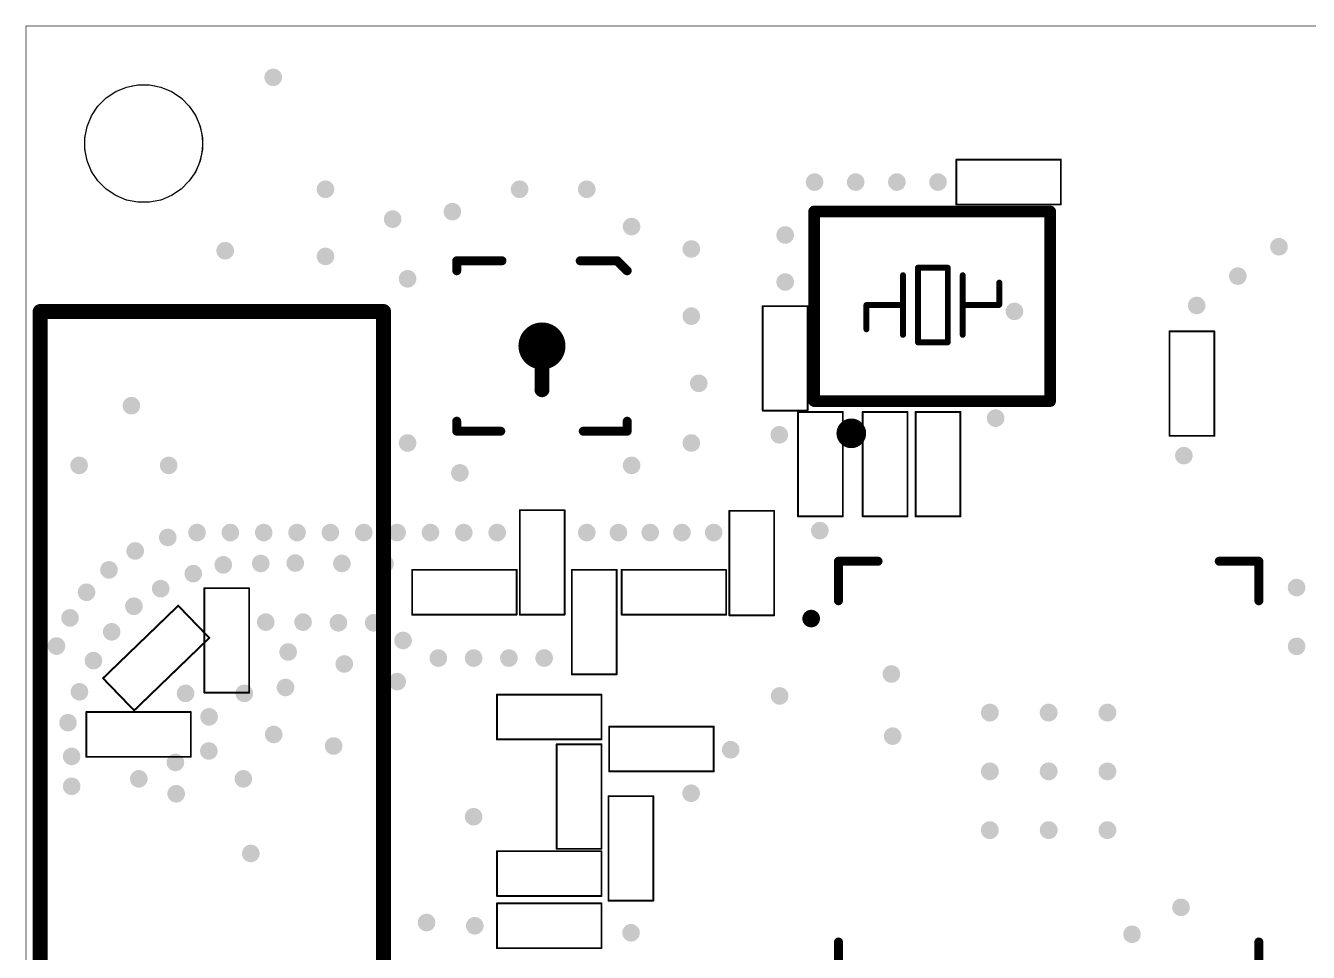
# Model space of a CAD drawing. Header units: millimetres. Extents: x -2 to 87, y -3.7 to 23.7.
# Drawn here: x -2.01 to 19.81, y 7.96 to 23.73 of the extents above; entities that cross this region are included whole.
import ezdxf

# ---------------------------------------------------------------- set-up
doc = ezdxf.new("R2010")
doc.units = ezdxf.units.MM
for name, color, linetype in [('KeepOutLayer', 6, 'Continuous'), ('MultiLayer', 9, 'Continuous'), ('TopOverlay', 2, 'Continuous'), ('ViaHoleLayer', 16, 'Continuous')]:
    doc.layers.add(name, color=color, linetype=linetype)

# ---------------------------------------------------------------- blocks, each defined once
blk = doc.blocks.new('RES_0402_7')
at = {"layer": 'TopOverlay', "const_width": 0.0323}
for points in [[(-0.889, 0.381), (-0.889, -0.381)], [(-0.889, 0.381), (0.889, 0.381)], [(0.889, 0.381), (0.889, -0.381)], [(-0.889, -0.381), (0.889, -0.381)]]:
    blk.add_lwpolyline(points, dxfattribs=at)
at = {"layer": 'TopOverlay', "const_width": 0.0161}
for points in [[(-0.897, 0.381, 1), (-0.881, 0.381, 1)], [(-0.897, 0.381, 1), (-0.881, 0.381, 1)], [(0.881, 0.381, 1), (0.897, 0.381, 1)], [(0.881, 0.381, 1), (0.897, 0.381, 1)], [(-0.897, -0.381, 1), (-0.881, -0.381, 1)], [(-0.897, -0.381, 1), (-0.881, -0.381, 1)], [(0.881, -0.381, 1), (0.897, -0.381, 1)], [(0.881, -0.381, 1), (0.897, -0.381, 1)]]:
    blk.add_lwpolyline(points, format="xyb", close=True, dxfattribs=at)
blk = doc.blocks.new('CAP_0402_8')
at = {"layer": 'TopOverlay', "const_width": 0.0323}
for points in [[(-0.889, -0.381), (-0.889, 0.381)], [(0.889, 0.381), (-0.889, 0.381)], [(0.889, -0.381), (0.889, 0.381)], [(0.889, -0.381), (-0.889, -0.381)]]:
    blk.add_lwpolyline(points, dxfattribs=at)
at = {"layer": 'TopOverlay', "const_width": 0.0161}
for points in [[(-0.897, 0.381, 1), (-0.881, 0.381, 1)], [(-0.897, 0.381, 1), (-0.881, 0.381, 1)], [(0.881, 0.381, 1), (0.897, 0.381, 1)], [(0.881, 0.381, 1), (0.897, 0.381, 1)], [(-0.897, -0.381, 1), (-0.881, -0.381, 1)], [(-0.897, -0.381, 1), (-0.881, -0.381, 1)], [(0.881, -0.381, 1), (0.897, -0.381, 1)], [(0.881, -0.381, 1), (0.897, -0.381, 1)]]:
    blk.add_lwpolyline(points, format="xyb", close=True, dxfattribs=at)
blk = doc.blocks.new('CAP_0402_9')
at = {"layer": 'TopOverlay', "const_width": 0.0323}
for points in [[(-0.889, -0.381), (-0.889, 0.381)], [(-0.889, 0.381), (0.889, 0.381)], [(0.889, -0.381), (0.889, 0.381)], [(-0.889, -0.381), (0.889, -0.381)]]:
    blk.add_lwpolyline(points, dxfattribs=at)
at = {"layer": 'TopOverlay', "const_width": 0.0161}
for points in [[(-0.897, 0.381, 1), (-0.881, 0.381, 1)], [(-0.897, 0.381, 1), (-0.881, 0.381, 1)], [(0.881, 0.381, 1), (0.897, 0.381, 1)], [(0.881, 0.381, 1), (0.897, 0.381, 1)], [(-0.897, -0.381, 1), (-0.881, -0.381, 1)], [(-0.897, -0.381, 1), (-0.881, -0.381, 1)], [(0.881, -0.381, 1), (0.897, -0.381, 1)], [(0.881, -0.381, 1), (0.897, -0.381, 1)]]:
    blk.add_lwpolyline(points, format="xyb", close=True, dxfattribs=at)
blk = doc.blocks.new('RES_0402_59')
at = {"layer": 'TopOverlay', "const_width": 0.0323}
for points in [[(-0.889, 0.381), (-0.889, -0.381)], [(-0.889, 0.381), (0.889, 0.381)], [(0.889, 0.381), (0.889, -0.381)], [(-0.889, -0.381), (0.889, -0.381)]]:
    blk.add_lwpolyline(points, dxfattribs=at)
at = {"layer": 'TopOverlay', "const_width": 0.0161}
for points in [[(-0.897, 0.381, 1), (-0.881, 0.381, 1)], [(-0.897, 0.381, 1), (-0.881, 0.381, 1)], [(0.881, 0.381, 1), (0.897, 0.381, 1)], [(0.881, 0.381, 1), (0.897, 0.381, 1)], [(-0.897, -0.381, 1), (-0.881, -0.381, 1)], [(-0.897, -0.381, 1), (-0.881, -0.381, 1)], [(0.881, -0.381, 1), (0.897, -0.381, 1)], [(0.881, -0.381, 1), (0.897, -0.381, 1)]]:
    blk.add_lwpolyline(points, format="xyb", close=True, dxfattribs=at)
blk = doc.blocks.new('QFN_56_7X7_61')
at = {"layer": 'ViaHoleLayer'}
h = blk.add_hatch(color=16, dxfattribs=at)
edge = h.paths.add_edge_path()
edge.add_arc((-1, 1), 0.152, 0, 360)
h = blk.add_hatch(color=16, dxfattribs=at)
edge = h.paths.add_edge_path()
edge.add_arc((0, 1), 0.152, 0, 360)
h = blk.add_hatch(color=16, dxfattribs=at)
edge = h.paths.add_edge_path()
edge.add_arc((1, 1), 0.152, 0, 360)
h = blk.add_hatch(color=16, dxfattribs=at)
edge = h.paths.add_edge_path()
edge.add_arc((-1, 0), 0.152, 0, 360)
h = blk.add_hatch(color=16, dxfattribs=at)
edge = h.paths.add_edge_path()
edge.add_arc((0, 0), 0.152, 0, 360)
h = blk.add_hatch(color=16, dxfattribs=at)
edge = h.paths.add_edge_path()
edge.add_arc((1, 0), 0.152, 0, 360)
h = blk.add_hatch(color=16, dxfattribs=at)
edge = h.paths.add_edge_path()
edge.add_arc((-1, -1), 0.152, 0, 360)
h = blk.add_hatch(color=16, dxfattribs=at)
edge = h.paths.add_edge_path()
edge.add_arc((0.001, -1), 0.152, 0, 360)
h = blk.add_hatch(color=16, dxfattribs=at)
edge = h.paths.add_edge_path()
edge.add_arc((1, -1), 0.152, 0, 360)
at = {"layer": 'TopOverlay', "const_width": 0.152}
for points in [[(-3.576, 3.576), (-2.903, 3.576)], [(-3.576, 2.903), (-3.576, 3.576)], [(2.903, 3.576), (3.576, 3.576)], [(3.576, 2.903), (3.576, 3.576)], [(-3.576, -3.576), (-3.576, -2.903)], [(3.576, -3.576), (3.576, -2.903)], [(-3.576, -3.576), (-2.903, -3.576)], [(2.903, -3.576), (3.576, -3.576)]]:
    blk.add_lwpolyline(points, dxfattribs=at)
at = {"layer": 'TopOverlay'}
for points, const_width in [([(-3.614, 3.576, 1), (-3.538, 3.576, 1)], 0.0762), ([(-3.614, 3.576, 1), (-3.538, 3.576, 1)], 0.0762), ([(-2.941, 3.576, 1), (-2.864, 3.576, 1)], 0.0762), ([(2.864, 3.576, 1), (2.941, 3.576, 1)], 0.0762), ([(3.538, 3.576, 1), (3.614, 3.576, 1)], 0.0762), ([(3.538, 3.576, 1), (3.614, 3.576, 1)], 0.0762), ([(-3.614, 2.903, 1), (-3.538, 2.903, 1)], 0.0762), ([(3.538, 2.903, 1), (3.614, 2.903, 1)], 0.0762), ([(-3.965, 2.6, 1), (-4.115, 2.6, 1)], 0.15), ([(-4.152, 2.6, 1), (-4.077, 2.6, 1)], 0.075), ([(-4.002, 2.6, 1), (-3.927, 2.6, 1)], 0.075), ([(-3.614, -2.903, 1), (-3.538, -2.903, 1)], 0.0762), ([(3.538, -2.903, 1), (3.614, -2.903, 1)], 0.0762), ([(-3.614, -3.576, 1), (-3.538, -3.576, 1)], 0.0762), ([(-3.614, -3.576, 1), (-3.538, -3.576, 1)], 0.0762), ([(-2.941, -3.576, 1), (-2.864, -3.576, 1)], 0.0762), ([(2.864, -3.576, 1), (2.941, -3.576, 1)], 0.0762), ([(3.538, -3.576, 1), (3.614, -3.576, 1)], 0.0762), ([(3.538, -3.576, 1), (3.614, -3.576, 1)], 0.0762)]:
    blk.add_lwpolyline(points, format="xyb", close=True, dxfattribs=dict(at, const_width=const_width))
blk = doc.blocks.new('X3225_62')
at = {"layer": 'TopOverlay'}
for points, const_width in [([(-2.007, -1.626), (-2.007, 1.6)], 0.2), ([(-2.007, 1.6), (2.007, 1.6)], 0.2), ([(2.007, -1.626), (2.007, 1.6)], 0.2), ([(-0.242, -0.627), (-0.242, 0.643)], 0.1), ([(-0.242, 0.643), (0.266, 0.643)], 0.1), ([(0.266, 0.326), (0.266, 0.643)], 0.1), ([(-0.496, -0.5), (-0.496, 0.516)], 0.1), ([(0.52, -0.5), (0.52, 0.516)], 0.1), ([(1.143, 0.025), (1.143, 0.39)], 0.1), ([(0.266, -0.309), (0.266, 0.326)], 0.1), ([(-1.118, -0.406), (-1.118, 0.008)], 0.1), ([(-1.118, 0.008), (-0.496, 0.008)], 0.1), ([(0.52, 0.008), (1.135, 0.008)], 0.1), ([(1.135, 0.008), (1.143, 0.016)], 0.1), ([(0.266, -0.627), (0.266, -0.309)], 0.1), ([(-0.242, -0.627), (0.266, -0.627)], 0.1), ([(-2.007, -1.626), (2.007, -1.626)], 0.2)]:
    blk.add_lwpolyline(points, dxfattribs=dict(at, const_width=const_width))
for points, const_width in [([(-2.057, 1.6, 1), (-1.957, 1.6, 1)], 0.1), ([(-2.057, 1.6, 1), (-1.957, 1.6, 1)], 0.1), ([(1.957, 1.6, 1), (2.057, 1.6, 1)], 0.1), ([(1.957, 1.6, 1), (2.057, 1.6, 1)], 0.1), ([(-0.267, 0.643, 1), (-0.217, 0.643, 1)], 0.05), ([(-0.267, 0.643, 1), (-0.217, 0.643, 1)], 0.05), ([(0.241, 0.643, 1), (0.291, 0.643, 1)], 0.05), ([(0.241, 0.643, 1), (0.291, 0.643, 1)], 0.05), ([(-0.521, 0.516, 1), (-0.471, 0.516, 1)], 0.05), ([(0.495, 0.516, 1), (0.545, 0.516, 1)], 0.05), ([(1.118, 0.39, 1), (1.168, 0.39, 1)], 0.05), ([(0.241, 0.326, 1), (0.291, 0.326, 1)], 0.05), ([(0.241, 0.326, 1), (0.291, 0.326, 1)], 0.05), ([(-1.143, 0.008, 1), (-1.093, 0.008, 1)], 0.05), ([(-1.143, 0.008, 1), (-1.093, 0.008, 1)], 0.05), ([(-0.521, 0.008, 1), (-0.471, 0.008, 1)], 0.05), ([(0.495, 0.008, 1), (0.545, 0.008, 1)], 0.05), ([(1.11, 0.008, 1), (1.16, 0.008, 1)], 0.05), ([(1.11, 0.008, 1), (1.16, 0.008, 1)], 0.05), ([(1.118, 0.025, 1), (1.168, 0.025, 1)], 0.05), ([(1.118, 0.016, 1), (1.168, 0.016, 1)], 0.05), ([(-1.143, -0.406, 1), (-1.093, -0.406, 1)], 0.05), ([(0.241, -0.309, 1), (0.291, -0.309, 1)], 0.05), ([(0.241, -0.309, 1), (0.291, -0.309, 1)], 0.05), ([(-0.521, -0.5, 1), (-0.471, -0.5, 1)], 0.05), ([(-0.267, -0.627, 1), (-0.217, -0.627, 1)], 0.05), ([(-0.267, -0.627, 1), (-0.217, -0.627, 1)], 0.05), ([(0.241, -0.627, 1), (0.291, -0.627, 1)], 0.05), ([(0.241, -0.627, 1), (0.291, -0.627, 1)], 0.05), ([(0.495, -0.5, 1), (0.545, -0.5, 1)], 0.05), ([(-2.057, -1.626, 1), (-1.957, -1.626, 1)], 0.1), ([(-2.057, -1.626, 1), (-1.957, -1.626, 1)], 0.1), ([(1.957, -1.626, 1), (2.057, -1.626, 1)], 0.1), ([(1.957, -1.626, 1), (2.057, -1.626, 1)], 0.1), ([(-1.25, -2.175, 1), (-1.5, -2.175, 1)], 0.254), ([(-1.564, -2.175, 1), (-1.437, -2.175, 1)], 0.127), ([(-1.314, -2.175, 1), (-1.187, -2.175, 1)], 0.127)]:
    blk.add_lwpolyline(points, format="xyb", close=True, dxfattribs=dict(at, const_width=const_width))
blk = doc.blocks.new('RES_0402_67')
at = {"layer": 'TopOverlay', "const_width": 0.0323}
for points in [[(-0.889, -0.381), (-0.889, 0.381)], [(0.889, 0.381), (-0.889, 0.381)], [(0.889, -0.381), (0.889, 0.381)], [(0.889, -0.381), (-0.889, -0.381)]]:
    blk.add_lwpolyline(points, dxfattribs=at)
at = {"layer": 'TopOverlay', "const_width": 0.0161}
for points in [[(-0.897, 0.381, 1), (-0.881, 0.381, 1)], [(-0.897, 0.381, 1), (-0.881, 0.381, 1)], [(0.881, 0.381, 1), (0.897, 0.381, 1)], [(0.881, 0.381, 1), (0.897, 0.381, 1)], [(-0.897, -0.381, 1), (-0.881, -0.381, 1)], [(-0.897, -0.381, 1), (-0.881, -0.381, 1)], [(0.881, -0.381, 1), (0.897, -0.381, 1)], [(0.881, -0.381, 1), (0.897, -0.381, 1)]]:
    blk.add_lwpolyline(points, format="xyb", close=True, dxfattribs=at)
blk = doc.blocks.new('RES_0402_69')
at = {"layer": 'TopOverlay', "const_width": 0.0323}
for points in [[(-0.889, 0.381), (-0.889, -0.381)], [(0.889, 0.381), (-0.889, 0.381)], [(0.889, 0.381), (0.889, -0.381)], [(0.889, -0.381), (-0.889, -0.381)]]:
    blk.add_lwpolyline(points, dxfattribs=at)
at = {"layer": 'TopOverlay', "const_width": 0.0161}
for points in [[(-0.897, 0.381, 1), (-0.881, 0.381, 1)], [(-0.897, 0.381, 1), (-0.881, 0.381, 1)], [(0.881, 0.381, 1), (0.897, 0.381, 1)], [(0.881, 0.381, 1), (0.897, 0.381, 1)], [(-0.897, -0.381, 1), (-0.881, -0.381, 1)], [(-0.897, -0.381, 1), (-0.881, -0.381, 1)], [(0.881, -0.381, 1), (0.897, -0.381, 1)], [(0.881, -0.381, 1), (0.897, -0.381, 1)]]:
    blk.add_lwpolyline(points, format="xyb", close=True, dxfattribs=at)
blk = doc.blocks.new('RES_0402_72')
at = {"layer": 'TopOverlay', "const_width": 0.0323}
for points in [[(-0.889, 0.381), (-0.889, -0.381)], [(-0.889, 0.381), (0.889, 0.381)], [(0.889, 0.381), (0.889, -0.381)], [(-0.889, -0.381), (0.889, -0.381)]]:
    blk.add_lwpolyline(points, dxfattribs=at)
at = {"layer": 'TopOverlay', "const_width": 0.0161}
for points in [[(-0.897, 0.381, 1), (-0.881, 0.381, 1)], [(-0.897, 0.381, 1), (-0.881, 0.381, 1)], [(0.881, 0.381, 1), (0.897, 0.381, 1)], [(0.881, 0.381, 1), (0.897, 0.381, 1)], [(-0.897, -0.381, 1), (-0.881, -0.381, 1)], [(-0.897, -0.381, 1), (-0.881, -0.381, 1)], [(0.881, -0.381, 1), (0.897, -0.381, 1)], [(0.881, -0.381, 1), (0.897, -0.381, 1)]]:
    blk.add_lwpolyline(points, format="xyb", close=True, dxfattribs=at)
blk = doc.blocks.new('ANT_IPEX_1_73')
at = {"layer": 'TopOverlay'}
for points, const_width in [([(-1.45, 1.4), (-1.45, 1.45)], 0.152), ([(-1.45, 1.45), (-1.4, 1.45)], 0.152), ([(-1.45, 1.28), (-1.45, 1.4)], 0.152), ([(-1.4, 1.45), (-0.68, 1.45)], 0.152), ([(0.65, 1.45), (1.1, 1.45)], 0.152), ([(1.1, 1.45), (1.28, 1.45)], 0.152), ([(1.277, 1.45), (1.447, 1.28)], 0.152), ([(1.28, 1.45), (1.45, 1.28)], 0.152), ([(1.447, 1.28), (1.45, 1.28)], 0.152), ([(0, -0.744), (0, -0.3)], 0.254), ([(-1.45, -1.3), (-1.45, -1.28)], 0.152), ([(-1.45, -1.45), (-1.45, -1.3)], 0.152), ([(1.45, -1.3), (1.45, -1.28)], 0.152), ([(1.45, -1.45), (1.45, -1.3)], 0.152), ([(-1.45, -1.45), (-0.701, -1.45)], 0.152), ([(0.701, -1.45), (1.097, -1.45)], 0.152), ([(1.097, -1.45), (1.45, -1.45)], 0.152)]:
    blk.add_lwpolyline(points, dxfattribs=dict(at, const_width=const_width))
for points, const_width in [([(-1.488, 1.45, 1), (-1.412, 1.45, 1)], 0.076), ([(-1.488, 1.45, 1), (-1.412, 1.45, 1)], 0.076), ([(-1.488, 1.4, 1), (-1.412, 1.4, 1)], 0.076), ([(-1.488, 1.4, 1), (-1.412, 1.4, 1)], 0.076), ([(-1.488, 1.28, 1), (-1.412, 1.28, 1)], 0.076), ([(-1.438, 1.45, 1), (-1.362, 1.45, 1)], 0.076), ([(-1.438, 1.45, 1), (-1.362, 1.45, 1)], 0.076), ([(-0.718, 1.45, 1), (-0.642, 1.45, 1)], 0.076), ([(0.612, 1.45, 1), (0.688, 1.45, 1)], 0.076), ([(1.062, 1.45, 1), (1.138, 1.45, 1)], 0.076), ([(1.062, 1.45, 1), (1.138, 1.45, 1)], 0.076), ([(1.239, 1.45, 1), (1.315, 1.45, 1)], 0.076), ([(1.242, 1.45, 1), (1.318, 1.45, 1)], 0.076), ([(1.242, 1.45, 1), (1.318, 1.45, 1)], 0.076), ([(1.409, 1.28, 1), (1.485, 1.28, 1)], 0.076), ([(1.409, 1.28, 1), (1.485, 1.28, 1)], 0.076), ([(1.412, 1.28, 1), (1.488, 1.28, 1)], 0.076), ([(1.412, 1.28, 1), (1.488, 1.28, 1)], 0.076), ([(0.2, 0, 1), (-0.2, 0, 1)], 0.4), ([(-0.3, 0, 1), (-0.1, 0, 1)], 0.2), ([(0.1, 0, 1), (0.3, 0, 1)], 0.2), ([(-0.064, -0.3, 1), (0.064, -0.3, 1)], 0.127), ([(-0.064, -0.744, 1), (0.064, -0.744, 1)], 0.127), ([(-1.488, -1.28, 1), (-1.412, -1.28, 1)], 0.076), ([(-1.488, -1.3, 1), (-1.412, -1.3, 1)], 0.076), ([(-1.488, -1.3, 1), (-1.412, -1.3, 1)], 0.076), ([(1.412, -1.28, 1), (1.488, -1.28, 1)], 0.076), ([(1.412, -1.3, 1), (1.488, -1.3, 1)], 0.076), ([(1.412, -1.3, 1), (1.488, -1.3, 1)], 0.076), ([(-1.488, -1.45, 1), (-1.412, -1.45, 1)], 0.076), ([(-1.488, -1.45, 1), (-1.412, -1.45, 1)], 0.076), ([(-0.739, -1.45, 1), (-0.663, -1.45, 1)], 0.076), ([(0.663, -1.45, 1), (0.739, -1.45, 1)], 0.076), ([(1.059, -1.45, 1), (1.135, -1.45, 1)], 0.076), ([(1.059, -1.45, 1), (1.135, -1.45, 1)], 0.076), ([(1.412, -1.45, 1), (1.488, -1.45, 1)], 0.076), ([(1.412, -1.45, 1), (1.488, -1.45, 1)], 0.076)]:
    blk.add_lwpolyline(points, format="xyb", close=True, dxfattribs=dict(at, const_width=const_width))
blk = doc.blocks.new('ANT_2_4G_3D_74')
at = {"layer": 'TopOverlay', "const_width": 0.254}
for points in [[(-7.937, 2.822), (-7.937, -3.02)], [(-7.937, 2.822), (6.363, 2.822)], [(6.363, 2.822), (6.363, -3.02)], [(-7.937, -3.02), (6.363, -3.02)]]:
    blk.add_lwpolyline(points, dxfattribs=at)
at = {"layer": 'TopOverlay', "const_width": 0.127}
for points in [[(-8.001, 2.822, 1), (-7.874, 2.822, 1)], [(-8.001, 2.822, 1), (-7.874, 2.822, 1)], [(6.299, 2.822, 1), (6.426, 2.822, 1)], [(6.299, 2.822, 1), (6.426, 2.822, 1)], [(-8.001, -3.02, 1), (-7.874, -3.02, 1)], [(-8.001, -3.02, 1), (-7.874, -3.02, 1)], [(6.299, -3.02, 1), (6.426, -3.02, 1)], [(6.299, -3.02, 1), (6.426, -3.02, 1)]]:
    blk.add_lwpolyline(points, format="xyb", close=True, dxfattribs=at)
blk = doc.blocks.new('RES_0402_75')
at = {"layer": 'TopOverlay', "const_width": 0.0323}
for points in [[(-0.889, -0.381), (-0.889, 0.381)], [(-0.889, 0.381), (0.889, 0.381)], [(0.889, -0.381), (0.889, 0.381)], [(-0.889, -0.381), (0.889, -0.381)]]:
    blk.add_lwpolyline(points, dxfattribs=at)
at = {"layer": 'TopOverlay', "const_width": 0.0161}
for points in [[(-0.897, 0.381, 1), (-0.881, 0.381, 1)], [(-0.897, 0.381, 1), (-0.881, 0.381, 1)], [(0.881, 0.381, 1), (0.897, 0.381, 1)], [(0.881, 0.381, 1), (0.897, 0.381, 1)], [(-0.897, -0.381, 1), (-0.881, -0.381, 1)], [(-0.897, -0.381, 1), (-0.881, -0.381, 1)], [(0.881, -0.381, 1), (0.897, -0.381, 1)], [(0.881, -0.381, 1), (0.897, -0.381, 1)]]:
    blk.add_lwpolyline(points, format="xyb", close=True, dxfattribs=at)
blk = doc.blocks.new('RES_0402_76')
at = {"layer": 'TopOverlay', "const_width": 0.0323}
for points in [[(-0.889, 0.381), (-0.889, -0.381)], [(-0.889, 0.381), (0.889, 0.381)], [(0.889, 0.381), (0.889, -0.381)], [(-0.889, -0.381), (0.889, -0.381)]]:
    blk.add_lwpolyline(points, dxfattribs=at)
at = {"layer": 'TopOverlay', "const_width": 0.0161}
for points in [[(-0.897, 0.381, 1), (-0.881, 0.381, 1)], [(-0.897, 0.381, 1), (-0.881, 0.381, 1)], [(0.881, 0.381, 1), (0.897, 0.381, 1)], [(0.881, 0.381, 1), (0.897, 0.381, 1)], [(-0.897, -0.381, 1), (-0.881, -0.381, 1)], [(-0.897, -0.381, 1), (-0.881, -0.381, 1)], [(0.881, -0.381, 1), (0.897, -0.381, 1)], [(0.881, -0.381, 1), (0.897, -0.381, 1)]]:
    blk.add_lwpolyline(points, format="xyb", close=True, dxfattribs=at)
blk = doc.blocks.new('CAP_0402_79')
at = {"layer": 'TopOverlay', "const_width": 0.0323}
for points in [[(-0.889, 0.381), (-0.889, -0.381)], [(-0.889, 0.381), (0.889, 0.381)], [(0.889, 0.381), (0.889, -0.381)], [(-0.889, -0.381), (0.889, -0.381)]]:
    blk.add_lwpolyline(points, dxfattribs=at)
at = {"layer": 'TopOverlay', "const_width": 0.0161}
for points in [[(-0.897, 0.381, 1), (-0.881, 0.381, 1)], [(-0.897, 0.381, 1), (-0.881, 0.381, 1)], [(0.881, 0.381, 1), (0.897, 0.381, 1)], [(0.881, 0.381, 1), (0.897, 0.381, 1)], [(-0.897, -0.381, 1), (-0.881, -0.381, 1)], [(-0.897, -0.381, 1), (-0.881, -0.381, 1)], [(0.881, -0.381, 1), (0.897, -0.381, 1)], [(0.881, -0.381, 1), (0.897, -0.381, 1)]]:
    blk.add_lwpolyline(points, format="xyb", close=True, dxfattribs=at)
blk = doc.blocks.new('CAP_0402_82')
at = {"layer": 'TopOverlay', "const_width": 0.0323}
for points in [[(-0.889, -0.381), (-0.889, 0.381)], [(-0.889, 0.381), (0.889, 0.381)], [(0.889, -0.381), (0.889, 0.381)], [(-0.889, -0.381), (0.889, -0.381)]]:
    blk.add_lwpolyline(points, dxfattribs=at)
at = {"layer": 'TopOverlay', "const_width": 0.0161}
for points in [[(-0.897, 0.381, 1), (-0.881, 0.381, 1)], [(-0.897, 0.381, 1), (-0.881, 0.381, 1)], [(0.881, 0.381, 1), (0.897, 0.381, 1)], [(0.881, 0.381, 1), (0.897, 0.381, 1)], [(-0.897, -0.381, 1), (-0.881, -0.381, 1)], [(-0.897, -0.381, 1), (-0.881, -0.381, 1)], [(0.881, -0.381, 1), (0.897, -0.381, 1)], [(0.881, -0.381, 1), (0.897, -0.381, 1)]]:
    blk.add_lwpolyline(points, format="xyb", close=True, dxfattribs=at)
blk = doc.blocks.new('CAP_0402_83')
at = {"layer": 'TopOverlay', "const_width": 0.0323}
for points in [[(-0.889, 0.381), (-0.889, -0.381)], [(-0.889, 0.381), (0.889, 0.381)], [(0.889, 0.381), (0.889, -0.381)], [(-0.889, -0.381), (0.889, -0.381)]]:
    blk.add_lwpolyline(points, dxfattribs=at)
at = {"layer": 'TopOverlay', "const_width": 0.0161}
for points in [[(-0.897, 0.381, 1), (-0.881, 0.381, 1)], [(-0.897, 0.381, 1), (-0.881, 0.381, 1)], [(0.881, 0.381, 1), (0.897, 0.381, 1)], [(0.881, 0.381, 1), (0.897, 0.381, 1)], [(-0.897, -0.381, 1), (-0.881, -0.381, 1)], [(-0.897, -0.381, 1), (-0.881, -0.381, 1)], [(0.881, -0.381, 1), (0.897, -0.381, 1)], [(0.881, -0.381, 1), (0.897, -0.381, 1)]]:
    blk.add_lwpolyline(points, format="xyb", close=True, dxfattribs=at)
blk = doc.blocks.new('CAP_0402_84')
at = {"layer": 'TopOverlay', "const_width": 0.0323}
for points in [[(-0.889, -0.381), (-0.889, 0.381)], [(0.889, 0.381), (-0.889, 0.381)], [(0.889, -0.381), (0.889, 0.381)], [(0.889, -0.381), (-0.889, -0.381)]]:
    blk.add_lwpolyline(points, dxfattribs=at)
at = {"layer": 'TopOverlay', "const_width": 0.0161}
for points in [[(-0.897, 0.381, 1), (-0.881, 0.381, 1)], [(-0.897, 0.381, 1), (-0.881, 0.381, 1)], [(0.881, 0.381, 1), (0.897, 0.381, 1)], [(0.881, 0.381, 1), (0.897, 0.381, 1)], [(-0.897, -0.381, 1), (-0.881, -0.381, 1)], [(-0.897, -0.381, 1), (-0.881, -0.381, 1)], [(0.881, -0.381, 1), (0.897, -0.381, 1)], [(0.881, -0.381, 1), (0.897, -0.381, 1)]]:
    blk.add_lwpolyline(points, format="xyb", close=True, dxfattribs=at)
blk = doc.blocks.new('CAP_0402_85')
at = {"layer": 'TopOverlay', "const_width": 0.0323}
for points in [[(-0.889, 0.381), (-0.889, -0.381)], [(0.889, 0.381), (-0.889, 0.381)], [(0.889, 0.381), (0.889, -0.381)], [(0.889, -0.381), (-0.889, -0.381)]]:
    blk.add_lwpolyline(points, dxfattribs=at)
at = {"layer": 'TopOverlay', "const_width": 0.0161}
for points in [[(-0.897, 0.381, 1), (-0.881, 0.381, 1)], [(-0.897, 0.381, 1), (-0.881, 0.381, 1)], [(0.881, 0.381, 1), (0.897, 0.381, 1)], [(0.881, 0.381, 1), (0.897, 0.381, 1)], [(-0.897, -0.381, 1), (-0.881, -0.381, 1)], [(-0.897, -0.381, 1), (-0.881, -0.381, 1)], [(0.881, -0.381, 1), (0.897, -0.381, 1)], [(0.881, -0.381, 1), (0.897, -0.381, 1)]]:
    blk.add_lwpolyline(points, format="xyb", close=True, dxfattribs=at)
blk = doc.blocks.new('CAP_0402_86')
at = {"layer": 'TopOverlay', "const_width": 0.0323}
for points in [[(-0.889, 0.381), (-0.889, -0.381)], [(0.889, 0.381), (-0.889, 0.381)], [(0.889, 0.381), (0.889, -0.381)], [(0.889, -0.381), (-0.889, -0.381)]]:
    blk.add_lwpolyline(points, dxfattribs=at)
at = {"layer": 'TopOverlay', "const_width": 0.0161}
for points in [[(-0.897, 0.381, 1), (-0.881, 0.381, 1)], [(-0.897, 0.381, 1), (-0.881, 0.381, 1)], [(0.881, 0.381, 1), (0.897, 0.381, 1)], [(0.881, 0.381, 1), (0.897, 0.381, 1)], [(-0.897, -0.381, 1), (-0.881, -0.381, 1)], [(-0.897, -0.381, 1), (-0.881, -0.381, 1)], [(0.881, -0.381, 1), (0.897, -0.381, 1)], [(0.881, -0.381, 1), (0.897, -0.381, 1)]]:
    blk.add_lwpolyline(points, format="xyb", close=True, dxfattribs=at)
blk = doc.blocks.new('CAP_0402_87')
at = {"layer": 'TopOverlay', "const_width": 0.0323}
for points in [[(-0.889, 0.381), (-0.889, -0.381)], [(0.889, 0.381), (-0.889, 0.381)], [(0.889, 0.381), (0.889, -0.381)], [(0.889, -0.381), (-0.889, -0.381)]]:
    blk.add_lwpolyline(points, dxfattribs=at)
at = {"layer": 'TopOverlay', "const_width": 0.0161}
for points in [[(-0.897, 0.381, 1), (-0.881, 0.381, 1)], [(-0.897, 0.381, 1), (-0.881, 0.381, 1)], [(0.881, 0.381, 1), (0.897, 0.381, 1)], [(0.881, 0.381, 1), (0.897, 0.381, 1)], [(-0.897, -0.381, 1), (-0.881, -0.381, 1)], [(-0.897, -0.381, 1), (-0.881, -0.381, 1)], [(0.881, -0.381, 1), (0.897, -0.381, 1)], [(0.881, -0.381, 1), (0.897, -0.381, 1)]]:
    blk.add_lwpolyline(points, format="xyb", close=True, dxfattribs=at)
blk = doc.blocks.new('CAP_0402_90')
at = {"layer": 'TopOverlay', "const_width": 0.0323}
for points in [[(-0.889, 0.381), (-0.889, -0.381)], [(-0.889, 0.381), (0.889, 0.381)], [(0.889, 0.381), (0.889, -0.381)], [(-0.889, -0.381), (0.889, -0.381)]]:
    blk.add_lwpolyline(points, dxfattribs=at)
at = {"layer": 'TopOverlay', "const_width": 0.0161}
for points in [[(-0.897, 0.381, 1), (-0.881, 0.381, 1)], [(-0.897, 0.381, 1), (-0.881, 0.381, 1)], [(0.881, 0.381, 1), (0.897, 0.381, 1)], [(0.881, 0.381, 1), (0.897, 0.381, 1)], [(-0.897, -0.381, 1), (-0.881, -0.381, 1)], [(-0.897, -0.381, 1), (-0.881, -0.381, 1)], [(0.881, -0.381, 1), (0.897, -0.381, 1)], [(0.881, -0.381, 1), (0.897, -0.381, 1)]]:
    blk.add_lwpolyline(points, format="xyb", close=True, dxfattribs=at)
blk = doc.blocks.new('CAP_0402_91')
at = {"layer": 'TopOverlay', "const_width": 0.0323}
for points in [[(-0.889, 0.381), (-0.889, -0.381)], [(-0.889, 0.381), (0.889, 0.381)], [(0.889, 0.381), (0.889, -0.381)], [(-0.889, -0.381), (0.889, -0.381)]]:
    blk.add_lwpolyline(points, dxfattribs=at)
at = {"layer": 'TopOverlay', "const_width": 0.0161}
for points in [[(-0.897, 0.381, 1), (-0.881, 0.381, 1)], [(-0.897, 0.381, 1), (-0.881, 0.381, 1)], [(0.881, 0.381, 1), (0.897, 0.381, 1)], [(0.881, 0.381, 1), (0.897, 0.381, 1)], [(-0.897, -0.381, 1), (-0.881, -0.381, 1)], [(-0.897, -0.381, 1), (-0.881, -0.381, 1)], [(0.881, -0.381, 1), (0.897, -0.381, 1)], [(0.881, -0.381, 1), (0.897, -0.381, 1)]]:
    blk.add_lwpolyline(points, format="xyb", close=True, dxfattribs=at)
blk = doc.blocks.new('CAP_0402_92')
at = {"layer": 'TopOverlay', "const_width": 0.0323}
for points in [[(-0.889, -0.381), (-0.889, 0.381)], [(0.889, 0.381), (-0.889, 0.381)], [(0.889, -0.381), (0.889, 0.381)], [(0.889, -0.381), (-0.889, -0.381)]]:
    blk.add_lwpolyline(points, dxfattribs=at)
at = {"layer": 'TopOverlay', "const_width": 0.0161}
for points in [[(-0.897, 0.381, 1), (-0.881, 0.381, 1)], [(-0.897, 0.381, 1), (-0.881, 0.381, 1)], [(0.881, 0.381, 1), (0.897, 0.381, 1)], [(0.881, 0.381, 1), (0.897, 0.381, 1)], [(-0.897, -0.381, 1), (-0.881, -0.381, 1)], [(-0.897, -0.381, 1), (-0.881, -0.381, 1)], [(0.881, -0.381, 1), (0.897, -0.381, 1)], [(0.881, -0.381, 1), (0.897, -0.381, 1)]]:
    blk.add_lwpolyline(points, format="xyb", close=True, dxfattribs=at)
blk = doc.blocks.new('CAP_0402_93')
at = {"layer": 'TopOverlay', "const_width": 0.0323}
for points in [[(-0.889, -0.381), (-0.889, 0.381)], [(-0.889, 0.381), (0.889, 0.381)], [(0.889, -0.381), (0.889, 0.381)], [(-0.889, -0.381), (0.889, -0.381)]]:
    blk.add_lwpolyline(points, dxfattribs=at)
at = {"layer": 'TopOverlay', "const_width": 0.0161}
for points in [[(-0.897, 0.381, 1), (-0.881, 0.381, 1)], [(-0.897, 0.381, 1), (-0.881, 0.381, 1)], [(0.881, 0.381, 1), (0.897, 0.381, 1)], [(0.881, 0.381, 1), (0.897, 0.381, 1)], [(-0.897, -0.381, 1), (-0.881, -0.381, 1)], [(-0.897, -0.381, 1), (-0.881, -0.381, 1)], [(0.881, -0.381, 1), (0.897, -0.381, 1)], [(0.881, -0.381, 1), (0.897, -0.381, 1)]]:
    blk.add_lwpolyline(points, format="xyb", close=True, dxfattribs=at)

msp = doc.modelspace()

# ---------------------------------------------------------------- hatches: boundary and pattern name
at = {"layer": 'ViaHoleLayer'}
h = msp.add_hatch(color=16, dxfattribs=at)
edge = h.paths.add_edge_path()
edge.add_arc((2.205, 22.847), 0.15, 0, 360)
h = msp.add_hatch(color=16, dxfattribs=at)
edge = h.paths.add_edge_path()
edge.add_arc((11.414, 21.064), 0.15, 0, 360)
h = msp.add_hatch(color=16, dxfattribs=at)
edge = h.paths.add_edge_path()
edge.add_arc((12.114, 21.064), 0.15, 0, 360)
h = msp.add_hatch(color=16, dxfattribs=at)
edge = h.paths.add_edge_path()
edge.add_arc((12.814, 21.064), 0.15, 0, 360)
h = msp.add_hatch(color=16, dxfattribs=at)
edge = h.paths.add_edge_path()
edge.add_arc((13.514, 21.064), 0.15, 0, 360)
h = msp.add_hatch(color=16, dxfattribs=at)
edge = h.paths.add_edge_path()
edge.add_arc((3.094, 20.942), 0.15, 0, 360)
h = msp.add_hatch(color=16, dxfattribs=at)
edge = h.paths.add_edge_path()
edge.add_arc((6.396, 20.942), 0.15, 0, 360)
h = msp.add_hatch(color=16, dxfattribs=at)
edge = h.paths.add_edge_path()
edge.add_arc((7.539, 20.942), 0.15, 0, 360)
h = msp.add_hatch(color=16, dxfattribs=at)
edge = h.paths.add_edge_path()
edge.add_arc((4.237, 20.434), 0.15, 0, 360)
h = msp.add_hatch(color=16, dxfattribs=at)
edge = h.paths.add_edge_path()
edge.add_arc((5.253, 20.561), 0.15, 0, 360)
h = msp.add_hatch(color=16, dxfattribs=at)
edge = h.paths.add_edge_path()
edge.add_arc((8.301, 20.307), 0.15, 0, 360)
h = msp.add_hatch(color=16, dxfattribs=at)
edge = h.paths.add_edge_path()
edge.add_arc((10.914, 20.164), 0.15, 0, 360)
h = msp.add_hatch(color=16, dxfattribs=at)
edge = h.paths.add_edge_path()
edge.add_arc((9.317, 19.926), 0.15, 0, 360)
h = msp.add_hatch(color=16, dxfattribs=at)
edge = h.paths.add_edge_path()
edge.add_arc((19.314, 19.964), 0.15, 0, 360)
h = msp.add_hatch(color=16, dxfattribs=at)
edge = h.paths.add_edge_path()
edge.add_arc((1.388, 19.896), 0.15, 0, 360)
h = msp.add_hatch(color=16, dxfattribs=at)
edge = h.paths.add_edge_path()
edge.add_arc((3.094, 19.799), 0.15, 0, 360)
h = msp.add_hatch(color=16, dxfattribs=at)
edge = h.paths.add_edge_path()
edge.add_arc((4.491, 19.418), 0.15, 0, 360)
h = msp.add_hatch(color=16, dxfattribs=at)
edge = h.paths.add_edge_path()
edge.add_arc((10.914, 19.364), 0.15, 0, 360)
h = msp.add_hatch(color=16, dxfattribs=at)
edge = h.paths.add_edge_path()
edge.add_arc((18.614, 19.464), 0.15, 0, 360)
h = msp.add_hatch(color=16, dxfattribs=at)
edge = h.paths.add_edge_path()
edge.add_arc((14.814, 18.864), 0.15, 0, 360)
h = msp.add_hatch(color=16, dxfattribs=at)
edge = h.paths.add_edge_path()
edge.add_arc((17.914, 18.964), 0.15, 0, 360)
h = msp.add_hatch(color=16, dxfattribs=at)
edge = h.paths.add_edge_path()
edge.add_arc((9.317, 18.783), 0.15, 0, 360)
h = msp.add_hatch(color=16, dxfattribs=at)
edge = h.paths.add_edge_path()
edge.add_arc((9.444, 17.64), 0.15, 0, 360)
h = msp.add_hatch(color=16, dxfattribs=at)
edge = h.paths.add_edge_path()
edge.add_arc((-0.208, 17.259), 0.15, 0, 360)
h = msp.add_hatch(color=16, dxfattribs=at)
edge = h.paths.add_edge_path()
edge.add_arc((14.494, 17.047), 0.15, 0, 360)
h = msp.add_hatch(color=16, dxfattribs=at)
edge = h.paths.add_edge_path()
edge.add_arc((10.814, 16.764), 0.15, 0, 360)
h = msp.add_hatch(color=16, dxfattribs=at)
edge = h.paths.add_edge_path()
edge.add_arc((4.491, 16.624), 0.15, 0, 360)
h = msp.add_hatch(color=16, dxfattribs=at)
edge = h.paths.add_edge_path()
edge.add_arc((9.317, 16.624), 0.15, 0, 360)
h = msp.add_hatch(color=16, dxfattribs=at)
edge = h.paths.add_edge_path()
edge.add_arc((-1.097, 16.243), 0.15, 0, 360)
h = msp.add_hatch(color=16, dxfattribs=at)
edge = h.paths.add_edge_path()
edge.add_arc((0.427, 16.243), 0.15, 0, 360)
h = msp.add_hatch(color=16, dxfattribs=at)
edge = h.paths.add_edge_path()
edge.add_arc((8.301, 16.243), 0.15, 0, 360)
h = msp.add_hatch(color=16, dxfattribs=at)
edge = h.paths.add_edge_path()
edge.add_arc((17.696, 16.409), 0.15, 0, 360)
h = msp.add_hatch(color=16, dxfattribs=at)
edge = h.paths.add_edge_path()
edge.add_arc((5.38, 16.116), 0.15, 0, 360)
h = msp.add_hatch(color=16, dxfattribs=at)
edge = h.paths.add_edge_path()
edge.add_arc((11.504, 15.133), 0.15, 0, 360)
h = msp.add_hatch(color=16, dxfattribs=at)
edge = h.paths.add_edge_path()
edge.add_arc((0.411, 15.017), 0.15, 0, 360)
h = msp.add_hatch(color=16, dxfattribs=at)
edge = h.paths.add_edge_path()
edge.add_arc((0.909, 15.1), 0.15, 0, 360)
h = msp.add_hatch(color=16, dxfattribs=at)
edge = h.paths.add_edge_path()
edge.add_arc((1.476, 15.1), 0.15, 0, 360)
h = msp.add_hatch(color=16, dxfattribs=at)
edge = h.paths.add_edge_path()
edge.add_arc((2.043, 15.1), 0.15, 0, 360)
h = msp.add_hatch(color=16, dxfattribs=at)
edge = h.paths.add_edge_path()
edge.add_arc((2.611, 15.1), 0.15, 0, 360)
h = msp.add_hatch(color=16, dxfattribs=at)
edge = h.paths.add_edge_path()
edge.add_arc((3.178, 15.1), 0.15, 0, 360)
h = msp.add_hatch(color=16, dxfattribs=at)
edge = h.paths.add_edge_path()
edge.add_arc((3.745, 15.1), 0.15, 0, 360)
h = msp.add_hatch(color=16, dxfattribs=at)
edge = h.paths.add_edge_path()
edge.add_arc((4.313, 15.1), 0.15, 0, 360)
h = msp.add_hatch(color=16, dxfattribs=at)
edge = h.paths.add_edge_path()
edge.add_arc((4.88, 15.1), 0.15, 0, 360)
h = msp.add_hatch(color=16, dxfattribs=at)
edge = h.paths.add_edge_path()
edge.add_arc((5.447, 15.1), 0.15, 0, 360)
h = msp.add_hatch(color=16, dxfattribs=at)
edge = h.paths.add_edge_path()
edge.add_arc((6.015, 15.1), 0.15, 0, 360)
h = msp.add_hatch(color=16, dxfattribs=at)
edge = h.paths.add_edge_path()
edge.add_arc((7.539, 15.1), 0.15, 0, 360)
h = msp.add_hatch(color=16, dxfattribs=at)
edge = h.paths.add_edge_path()
edge.add_arc((8.078, 15.1), 0.15, 0, 360)
h = msp.add_hatch(color=16, dxfattribs=at)
edge = h.paths.add_edge_path()
edge.add_arc((8.618, 15.1), 0.15, 0, 360)
h = msp.add_hatch(color=16, dxfattribs=at)
edge = h.paths.add_edge_path()
edge.add_arc((9.158, 15.1), 0.15, 0, 360)
h = msp.add_hatch(color=16, dxfattribs=at)
edge = h.paths.add_edge_path()
edge.add_arc((9.698, 15.1), 0.15, 0, 360)
h = msp.add_hatch(color=16, dxfattribs=at)
edge = h.paths.add_edge_path()
edge.add_arc((-0.143, 14.787), 0.15, 0, 360)
h = msp.add_hatch(color=16, dxfattribs=at)
edge = h.paths.add_edge_path()
edge.add_arc((1.355, 14.551), 0.15, 0, 360)
h = msp.add_hatch(color=16, dxfattribs=at)
edge = h.paths.add_edge_path()
edge.add_arc((1.993, 14.574), 0.15, 0, 360)
h = msp.add_hatch(color=16, dxfattribs=at)
edge = h.paths.add_edge_path()
edge.add_arc((2.58, 14.581), 0.15, 0, 360)
h = msp.add_hatch(color=16, dxfattribs=at)
edge = h.paths.add_edge_path()
edge.add_arc((3.373, 14.574), 0.15, 0, 360)
h = msp.add_hatch(color=16, dxfattribs=at)
edge = h.paths.add_edge_path()
edge.add_arc((4.107, 14.569), 0.15, 0, 360)
h = msp.add_hatch(color=16, dxfattribs=at)
edge = h.paths.add_edge_path()
edge.add_arc((-0.589, 14.465), 0.15, 0, 360)
h = msp.add_hatch(color=16, dxfattribs=at)
edge = h.paths.add_edge_path()
edge.add_arc((0.845, 14.401), 0.15, 0, 360)
h = msp.add_hatch(color=16, dxfattribs=at)
edge = h.paths.add_edge_path()
edge.add_arc((-0.97, 14.084), 0.15, 0, 360)
h = msp.add_hatch(color=16, dxfattribs=at)
edge = h.paths.add_edge_path()
edge.add_arc((0.291, 14.146), 0.15, 0, 360)
h = msp.add_hatch(color=16, dxfattribs=at)
edge = h.paths.add_edge_path()
edge.add_arc((19.614, 14.164), 0.15, 0, 360)
h = msp.add_hatch(color=16, dxfattribs=at)
edge = h.paths.add_edge_path()
edge.add_arc((-0.165, 13.846), 0.15, 0, 360)
h = msp.add_hatch(color=16, dxfattribs=at)
edge = h.paths.add_edge_path()
edge.add_arc((-1.252, 13.648), 0.15, 0, 360)
h = msp.add_hatch(color=16, dxfattribs=at)
edge = h.paths.add_edge_path()
edge.add_arc((-0.543, 13.411), 0.15, 0, 360)
h = msp.add_hatch(color=16, dxfattribs=at)
edge = h.paths.add_edge_path()
edge.add_arc((2.078, 13.576), 0.15, 0, 360)
h = msp.add_hatch(color=16, dxfattribs=at)
edge = h.paths.add_edge_path()
edge.add_arc((2.713, 13.576), 0.15, 0, 360)
h = msp.add_hatch(color=16, dxfattribs=at)
edge = h.paths.add_edge_path()
edge.add_arc((3.314, 13.564), 0.15, 0, 360)
h = msp.add_hatch(color=16, dxfattribs=at)
edge = h.paths.add_edge_path()
edge.add_arc((3.914, 13.564), 0.15, 0, 360)
h = msp.add_hatch(color=16, dxfattribs=at)
edge = h.paths.add_edge_path()
edge.add_arc((-1.482, 13.168), 0.15, 0, 360)
h = msp.add_hatch(color=16, dxfattribs=at)
edge = h.paths.add_edge_path()
edge.add_arc((4.414, 13.264), 0.15, 0, 360)
h = msp.add_hatch(color=16, dxfattribs=at)
edge = h.paths.add_edge_path()
edge.add_arc((19.614, 13.164), 0.15, 0, 360)
h = msp.add_hatch(color=16, dxfattribs=at)
edge = h.paths.add_edge_path()
edge.add_arc((2.459, 13.068), 0.15, 0, 360)
h = msp.add_hatch(color=16, dxfattribs=at)
edge = h.paths.add_edge_path()
edge.add_arc((5.014, 12.964), 0.15, 0, 360)
h = msp.add_hatch(color=16, dxfattribs=at)
edge = h.paths.add_edge_path()
edge.add_arc((5.614, 12.964), 0.15, 0, 360)
h = msp.add_hatch(color=16, dxfattribs=at)
edge = h.paths.add_edge_path()
edge.add_arc((6.214, 12.964), 0.15, 0, 360)
h = msp.add_hatch(color=16, dxfattribs=at)
edge = h.paths.add_edge_path()
edge.add_arc((6.814, 12.964), 0.15, 0, 360)
h = msp.add_hatch(color=16, dxfattribs=at)
edge = h.paths.add_edge_path()
edge.add_arc((-0.853, 12.921), 0.15, 0, 360)
h = msp.add_hatch(color=16, dxfattribs=at)
edge = h.paths.add_edge_path()
edge.add_arc((3.414, 12.864), 0.15, 0, 360)
h = msp.add_hatch(color=16, dxfattribs=at)
edge = h.paths.add_edge_path()
edge.add_arc((4.314, 12.564), 0.15, 0, 360)
h = msp.add_hatch(color=16, dxfattribs=at)
edge = h.paths.add_edge_path()
edge.add_arc((12.721, 12.693), 0.15, 0, 360)
h = msp.add_hatch(color=16, dxfattribs=at)
edge = h.paths.add_edge_path()
edge.add_arc((-1.091, 12.39), 0.15, 0, 360)
h = msp.add_hatch(color=16, dxfattribs=at)
edge = h.paths.add_edge_path()
edge.add_arc((0.714, 12.364), 0.15, 0, 360)
h = msp.add_hatch(color=16, dxfattribs=at)
edge = h.paths.add_edge_path()
edge.add_arc((1.714, 12.364), 0.15, 0, 360)
h = msp.add_hatch(color=16, dxfattribs=at)
edge = h.paths.add_edge_path()
edge.add_arc((2.414, 12.464), 0.15, 0, 360)
h = msp.add_hatch(color=16, dxfattribs=at)
edge = h.paths.add_edge_path()
edge.add_arc((10.82, 12.32), 0.15, 0, 360)
h = msp.add_hatch(color=16, dxfattribs=at)
edge = h.paths.add_edge_path()
edge.add_arc((-1.286, 11.864), 0.15, 0, 360)
h = msp.add_hatch(color=16, dxfattribs=at)
edge = h.paths.add_edge_path()
edge.add_arc((1.114, 11.964), 0.15, 0, 360)
h = msp.add_hatch(color=16, dxfattribs=at)
edge = h.paths.add_edge_path()
edge.add_arc((2.214, 11.664), 0.15, 0, 360)
h = msp.add_hatch(color=16, dxfattribs=at)
edge = h.paths.add_edge_path()
edge.add_arc((12.742, 11.636), 0.15, 0, 360)
h = msp.add_hatch(color=16, dxfattribs=at)
edge = h.paths.add_edge_path()
edge.add_arc((3.233, 11.468), 0.15, 0, 360)
h = msp.add_hatch(color=16, dxfattribs=at)
edge = h.paths.add_edge_path()
edge.add_arc((-1.224, 11.29), 0.15, 0, 360)
h = msp.add_hatch(color=16, dxfattribs=at)
edge = h.paths.add_edge_path()
edge.add_arc((1.11, 11.383), 0.15, 0, 360)
h = msp.add_hatch(color=16, dxfattribs=at)
edge = h.paths.add_edge_path()
edge.add_arc((9.987, 11.404), 0.15, 0, 360)
h = msp.add_hatch(color=16, dxfattribs=at)
edge = h.paths.add_edge_path()
edge.add_arc((0.541, 11.188), 0.15, 0, 360)
h = msp.add_hatch(color=16, dxfattribs=at)
edge = h.paths.add_edge_path()
edge.add_arc((-1.224, 10.782), 0.15, 0, 360)
h = msp.add_hatch(color=16, dxfattribs=at)
edge = h.paths.add_edge_path()
edge.add_arc((-0.081, 10.909), 0.15, 0, 360)
h = msp.add_hatch(color=16, dxfattribs=at)
edge = h.paths.add_edge_path()
edge.add_arc((1.697, 10.909), 0.15, 0, 360)
h = msp.add_hatch(color=16, dxfattribs=at)
edge = h.paths.add_edge_path()
edge.add_arc((0.554, 10.655), 0.15, 0, 360)
h = msp.add_hatch(color=16, dxfattribs=at)
edge = h.paths.add_edge_path()
edge.add_arc((9.314, 10.664), 0.15, 0, 360)
h = msp.add_hatch(color=16, dxfattribs=at)
edge = h.paths.add_edge_path()
edge.add_arc((5.614, 10.264), 0.15, 0, 360)
h = msp.add_hatch(color=16, dxfattribs=at)
edge = h.paths.add_edge_path()
edge.add_arc((1.824, 9.639), 0.15, 0, 360)
h = msp.add_hatch(color=16, dxfattribs=at)
edge = h.paths.add_edge_path()
edge.add_arc((17.647, 8.722), 0.15, 0, 360)
h = msp.add_hatch(color=16, dxfattribs=at)
edge = h.paths.add_edge_path()
edge.add_arc((4.814, 8.464), 0.15, 0, 360)
h = msp.add_hatch(color=16, dxfattribs=at)
edge = h.paths.add_edge_path()
edge.add_arc((5.634, 8.408), 0.15, 0, 360)
h = msp.add_hatch(color=16, dxfattribs=at)
edge = h.paths.add_edge_path()
edge.add_arc((8.292, 8.289), 0.15, 0, 360)
h = msp.add_hatch(color=16, dxfattribs=at)
edge = h.paths.add_edge_path()
edge.add_arc((16.814, 8.264), 0.15, 0, 360)

# ---------------------------------------------------------------- linework, layer by layer
at = {"layer": 'KeepOutLayer', "const_width": 0.0127}
for points in [[(-2, -2), (-2, 23.72)], [(-2, 23.72), (86.83, 23.72)]]:
    msp.add_lwpolyline(points, dxfattribs=at)
at = {"layer": 'KeepOutLayer'}
for points, const_width in [([(-2.003, 23.72, 1), (-1.997, 23.72, 1)], 0.00635), ([(-2.003, 23.72, 1), (-1.997, 23.72, 1)], 0.00635), ([(1, 21.72, 1), (-1, 21.72, 1)], 0.0127), ([(-1.003, 21.72, 1), (-0.997, 21.72, 1)], 0.00635), ([(0.997, 21.72, 1), (1.003, 21.72, 1)], 0.00635)]:
    msp.add_lwpolyline(points, format="xyb", close=True, dxfattribs=dict(at, const_width=const_width))
at = {"layer": 'MultiLayer'}
for p, q in [((-0.292, 22.682), (-0.098, 22.72)), ((-0.098, 22.72), (0, 22.72)), ((0, 22.72), (0.098, 22.72)), ((0.098, 22.72), (0.292, 22.682)), ((-0.777, 22.357), (-0.637, 22.497)), ((-0.637, 22.497), (-0.474, 22.606)), ((-0.474, 22.606), (-0.292, 22.682)), ((0.292, 22.682), (0.474, 22.606)), ((0.474, 22.606), (0.637, 22.497)), ((0.637, 22.497), (0.777, 22.357)), ((-0.886, 22.194), (-0.777, 22.357)), ((0.777, 22.357), (0.886, 22.194)), ((-0.962, 22.012), (-0.886, 22.194)), ((0.886, 22.194), (0.962, 22.012)), ((-1, 21.818), (-0.962, 22.012)), ((0.962, 22.012), (1, 21.818)), ((-1, 21.72), (-1, 21.818)), ((-1, 21.622), (-1, 21.72)), ((-0.962, 21.428), (-1, 21.622)), ((1, 21.622), (0.962, 21.428)), ((1, 21.818), (1, 21.72)), ((1, 21.72), (1, 21.622)), ((-0.886, 21.246), (-0.962, 21.428)), ((0.962, 21.428), (0.886, 21.246)), ((-0.777, 21.083), (-0.886, 21.246)), ((0.886, 21.246), (0.777, 21.083)), ((-0.637, 20.943), (-0.777, 21.083)), ((0.777, 21.083), (0.637, 20.943)), ((-0.474, 20.834), (-0.637, 20.943)), ((-0.292, 20.758), (-0.474, 20.834)), ((-0.098, 20.72), (-0.292, 20.758)), ((0.292, 20.758), (0.098, 20.72)), ((0.474, 20.834), (0.292, 20.758)), ((0.637, 20.943), (0.474, 20.834)), ((0, 20.72), (-0.098, 20.72)), ((0, 20.72), (0, 20.72)), ((0.098, 20.72), (0, 20.72))]:
    msp.add_line(p, q, dxfattribs=at)

# ---------------------------------------------------------------- block references
for name, p in [('CAP_0402_93', (14.714, 21.064)), ('X3225_62', (13.414, 18.964)), ('ANT_IPEX_1_73', (6.777, 18.275)), ('QFN_56_7X7_61', (15.396, 11.036)), ('RES_0402_75', (9.021, 14.084)), ('CAP_0402_9', (-0.086, 11.664)), ('CAP_0402_82', (8.809, 11.417))]:
    msp.add_blockref(name, p)
for name, p, rotation in [('ANT_2_4G_3D_74', (1.062, 12.499), 90), ('CAP_0402_92', (10.914, 18.064), 270), ('CAP_0402_79', (17.833, 17.635), 90), ('CAP_0402_91', (11.514, 16.264), 90), ('CAP_0402_90', (12.614, 16.264), 90), ('RES_0402_72', (13.514, 16.264), 90), ('RES_0402_59', (6.781, 14.592), 90), ('CAP_0402_83', (10.345, 14.58), 90), ('RES_0402_69', (5.458, 14.084), 180), ('CAP_0402_84', (7.666, 13.576), 270), ('CAP_0402_8', (1.414, 13.264), 270), ('RES_0402_7', (0.214, 12.964), 43.99999999999999), ('CAP_0402_86', (6.9, 11.961), 180), ('RES_0402_76', (7.408, 10.607), 90), ('RES_0402_67', (8.29, 9.725), 270), ('CAP_0402_85', (6.9, 9.297), 180), ('CAP_0402_87', (6.9, 8.408), 180)]:
    msp.add_blockref(name, p, dxfattribs=dict(rotation=rotation))

doc.saveas('drawing.dxf')
